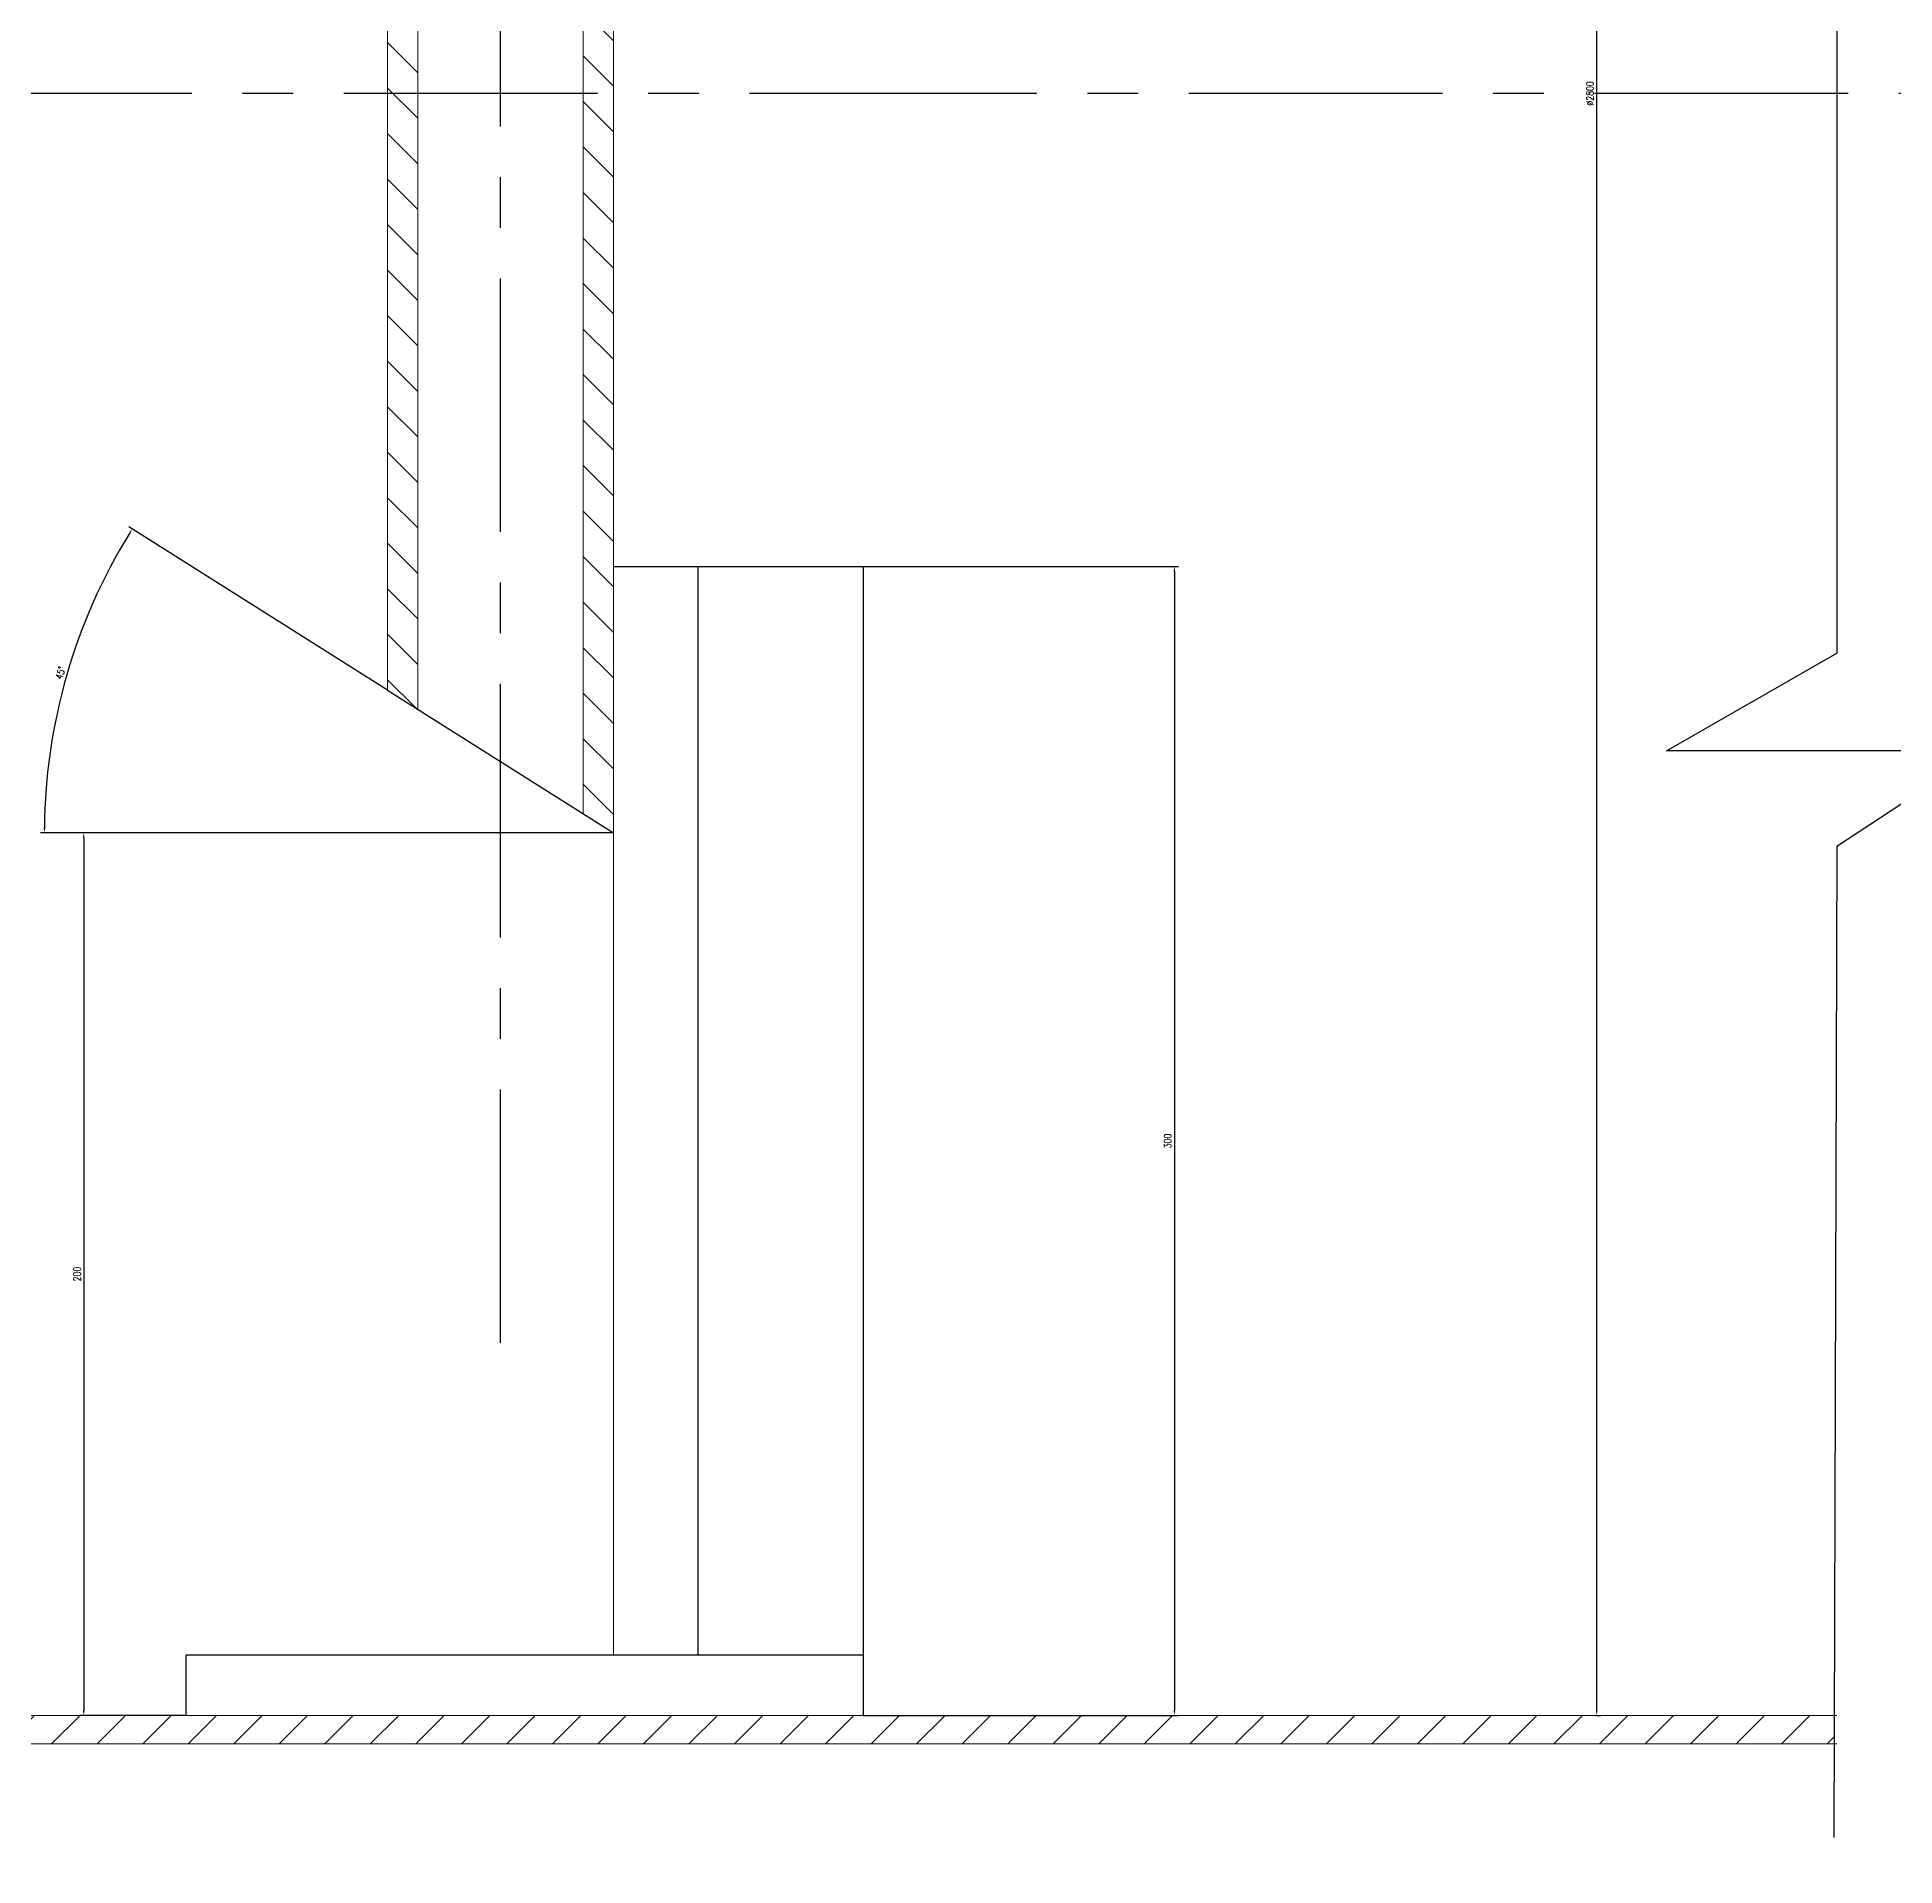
# Model space of a CAD drawing. Header units: millimetres. Extents: x -25 to 7826, y -10 to 13674.
# Drawn here: x 4733 to 5649, y 11392 to 12294 of the extents above; entities that cross this region are included whole.
import ezdxf

# ---------------------------------------------------------------- set-up
doc = ezdxf.new("R2010")
doc.units = ezdxf.units.MM
doc.header["$LTSCALE"] = 10
doc.linetypes.add('CENTER', pattern=[2, 1.25, -0.25, 0.25, -0.25])
for name, color, linetype in [('3中心线层', 1, 'CENTER'), ('5剖面线层', 2, 'Continuous'), ('7标注层', 4, 'Continuous')]:
    doc.layers.add(name, color=color, linetype=linetype)
doc.layers.add('CDR_DWG1', color=4, linetype='Continuous', lineweight=18)
doc.styles.add('TH_GBDIM', font='romans.shx', dxfattribs={"width": 0.8, "bigfont": 'gbcbig.shx'})
doc.dimstyles.new('TH_GBDIM', dxfattribs={"dimtxt": 3.5, "dimasz": 2.5, "dimexe": 2, "dimexo": 0, "dimgap": 1.5, "dimtad": 1, "dimdec": 1, "dimdsep": 46, "dimtxsty": 'TH_GBDIM', "dimcen": 2.5, "dimclrd": 130, "dimclre": 130, "dimclrt": 3, "dimadec": 0, "dimazin": 2, "dimtfac": 0.714286, "dimtdec": 1, "dimtmove": 0, "dimatfit": 3, "dimfxl": 0, "dimtzin": 0, "dimlwd": -1, "dimlwe": -1, "dimarcsym": 0})

# ---------------------------------------------------------------- blocks, each defined once
blk = doc.blocks.new('*D36')
at = {"layer": '7标注层', "color": 130}
for p, q in [((5501.75, 13066.58), (5499.75, 13066.58)), ((5501.75, 13064.08), (5501.75, 11469.08)), ((5501.75, 11466.58), (5503.75, 11466.58))]:
    blk.add_line(p, q, dxfattribs=at)
for points in [[(5501.34, 13064.08), (5502.17, 13064.08), (5501.75, 13066.58)], [(5501.34, 11469.08), (5502.17, 11469.08), (5501.75, 11466.58)]]:
    blk.add_solid(points, dxfattribs=at)
at = {"layer": 'Defpoints', "color": 0}
for p in [(5501.75, 13066.58), (5501.75, 11466.58), (5501.75, 11466.58)]:
    blk.add_point(p, dxfattribs=at)
at = {"layer": '7标注层', "color": 3, "insert": (5498.5, 12266.58), "char_height": 3.5, "attachment_point": 5, "rotation": 90, "style": 'TH_GBDIM'}
blk.add_mtext('%%c2800{}{}', dxfattribs=at)
blk = doc.blocks.new('*D40')
at = {"layer": '7标注层', "color": 130}
for p, q in [((4905.54, 11972.2), (4777.9, 12052.76)), ((4891.99, 11901.94), (4734.29, 11901.94))]:
    blk.add_line(p, q, dxfattribs=at)
blk.add_arc((5016.86, 11901.94), 280.57, 148.25245, 179.48946, dxfattribs=at)
for points in [[(4777.91, 12049.79), (4778.62, 12049.35), (4779.59, 12051.69)], [(4736.72, 11904.44), (4735.88, 11904.44), (4736.29, 11901.94)]]:
    blk.add_solid(points, dxfattribs=at)
at = {"layer": 'Defpoints', "color": 0}
for p in [(4755.82, 12004.79), (4905.54, 11972.2), (4891.99, 11901.94), (5016.86, 11901.94), (5016.86, 11901.94)]:
    blk.add_point(p, dxfattribs=at)
at = {"layer": '7标注层', "color": 3, "insert": (4744.21, 11980.79), "char_height": 3.5, "attachment_point": 5, "rotation": 73.87096, "style": 'TH_GBDIM'}
blk.add_mtext('45%%d{}{}', dxfattribs=at)
blk = doc.blocks.new('*D41')
at = {"layer": '7标注层', "color": 130}
for p, q in [((4954.42, 11901.94), (4753.67, 11901.94)), ((4755.67, 11899.44), (4755.67, 11469.08)), ((4805.94, 11466.58), (4753.67, 11466.58))]:
    blk.add_line(p, q, dxfattribs=at)
for points in [[(4755.26, 11899.44), (4756.09, 11899.44), (4755.67, 11901.94)], [(4755.26, 11469.08), (4756.09, 11469.08), (4755.67, 11466.58)]]:
    blk.add_solid(points, dxfattribs=at)
at = {"layer": 'Defpoints', "color": 0}
for p in [(4954.42, 11901.94), (4755.67, 11466.58), (4805.94, 11466.58)]:
    blk.add_point(p, dxfattribs=at)
at = {"layer": '7标注层', "color": 3, "insert": (4752.42, 11684.26), "char_height": 3.5, "attachment_point": 5, "rotation": 90, "style": 'TH_GBDIM'}
blk.add_mtext('200{}{}', dxfattribs=at)
blk = doc.blocks.new('*D42')
at = {"layer": '7标注层', "color": 130}
for p, q in [((5139.96, 12033.2), (5295.51, 12033.2)), ((5293.51, 12030.7), (5293.51, 11469.08)), ((5139.96, 11466.58), (5295.51, 11466.58))]:
    blk.add_line(p, q, dxfattribs=at)
for points in [[(5293.1, 12030.7), (5293.93, 12030.7), (5293.51, 12033.2)], [(5293.1, 11469.08), (5293.93, 11469.08), (5293.51, 11466.58)]]:
    blk.add_solid(points, dxfattribs=at)
at = {"layer": 'Defpoints', "color": 0}
for p in [(5139.96, 12033.2), (5139.96, 11466.58), (5293.51, 11466.58)]:
    blk.add_point(p, dxfattribs=at)
at = {"layer": '7标注层', "color": 3, "insert": (5290.26, 11749.89), "char_height": 3.5, "attachment_point": 5, "rotation": 90, "style": 'TH_GBDIM'}
blk.add_mtext('300{}{}', dxfattribs=at)
blk = doc.blocks.new('*D48')
at = {"layer": '7标注层', "color": 130}
for p, q in [((2295.72, 12855.47), (2295.72, 10897.91)), ((7678.2, 12266.58), (7678.2, 10897.91)), ((2298.22, 10899.91), (7675.7, 10899.91))]:
    blk.add_line(p, q, dxfattribs=at)
for points in [[(2298.22, 10900.32), (2298.22, 10899.49), (2295.72, 10899.91)], [(7675.7, 10900.32), (7675.7, 10899.49), (7678.2, 10899.91)]]:
    blk.add_solid(points, dxfattribs=at)
at = {"layer": 'Defpoints', "color": 0}
for p in [(2295.72, 12855.47), (7678.2, 12266.58), (7678.2, 10899.91)]:
    blk.add_point(p, dxfattribs=at)
at = {"layer": '7标注层', "color": 3, "insert": (4986.96, 10903.16), "char_height": 3.5, "attachment_point": 5, "style": 'TH_GBDIM'}
blk.add_mtext('9318{}{}', dxfattribs=at)

msp = doc.modelspace()

# ---------------------------------------------------------------- hatches: boundary and pattern name
at = {"layer": '5剖面线层'}
h = msp.add_hatch(dxfattribs=at)
h.set_pattern_fill('ANSI31', color=256, scale=5, angle=90, style=0)
edge = h.paths.add_edge_path()
edge.add_spline(control_points=[(4920.45, 13132.89), (4915.48, 13130.86), (4910.51, 13128.55), (4905.54, 13126.24)], knot_values=[0, 0, 0, 0, 15.394515, 15.394515, 15.394515, 15.394515], degree=3, periodic=0)
edge.add_line((4905.54, 13126.24), (4905.54, 12884.7))
edge.add_line((4905.54, 12884.7), (4920.45, 12884.7))
edge.add_line((4920.45, 12884.7), (4920.45, 13132.89))
edge = h.paths.add_edge_path()
edge.add_spline(control_points=[(5016.86, 13126.24), (5011.88, 13126.5), (5006.9, 13126.76), (5001.95, 13127.22)], knot_values=[99.662854, 99.662854, 99.662854, 99.662854, 114.572897, 114.572897, 114.572897, 114.572897], degree=3, periodic=0)
edge.add_line((5001.95, 13127.22), (5001.95, 12884.7))
edge.add_line((5001.95, 12884.7), (5016.86, 12884.7))
edge.add_line((5016.86, 12884.7), (5016.86, 13126.24))
h.paths.add_polyline_path([(5016.86, 12830.31), (5001.95, 12830.31), (5001.95, 11911.35), (5016.86, 11901.94)])
h.paths.add_polyline_path([(4920.45, 12830.31), (4905.54, 12830.31), (4905.54, 11972.2), (4920.45, 11962.79)])
h = msp.add_hatch(dxfattribs=at)
h.set_pattern_fill('ANSI31', color=256, scale=5, style=0)
h.paths.add_polyline_path([(5618.66, 11452.58), (5618.7, 11466.58), (4986.7, 11466.58), (3037.11, 11466.58), (3037.11, 11452.58), (4986.7, 11452.58)])
h.paths.add_polyline_path([(2955.29, 11452.58), (2955.29, 11466.58), (2839.2, 11466.58), (2839.2, 11452.58)])

# ---------------------------------------------------------------- linework, layer by layer
for p, q in [((5620.2, 12542.6), (5620.2, 11990.57)), ((5016.86, 12033.2), (5139.96, 12033.2)), ((5058.43, 12033.2), (5058.43, 11496.26)), ((5139.96, 12033.2), (5139.96, 11466.58)), ((5536.23, 11942.28), (5620.2, 11990.57)), ((4905.54, 11972.2), (5016.86, 11901.94)), ((5691.56, 11942.28), (5536.23, 11942.28)), ((5620.2, 11895.23), (5691.56, 11942.28)), ((5620.2, 11895.23), (5618.66, 11406.31)), ((5139.96, 11496.26), (4805.94, 11496.26)), ((4805.94, 11496.26), (4805.94, 11466.58))]:
    msp.add_line(p, q)
at = {"layer": '3中心线层', "ltscale": 10}
for p, q in [((4961.2, 11650.33), (4961.2, 13278.33)), ((5208.95, 12266.58), (2343.29, 12266.58)), ((7825.71, 12266.58), (5208.95, 12266.58))]:
    msp.add_line(p, q, dxfattribs=at)
at = {"layer": '7标注层'}
msp.add_line((5016.86, 11901.94), (4891.99, 11901.94), dxfattribs=at)
at = {"layer": 'CDR_DWG1'}
for p, q in [((4905.54, 11972.2), (4905.54, 13171.89)), ((5016.86, 11496.26), (5016.86, 13171.89)), ((4920.45, 11962.79), (4920.45, 13132.89)), ((5001.95, 11911.35), (5001.95, 13127.22)), ((2814.2, 11466.58), (4986.7, 11466.58)), ((4986.7, 11466.58), (5620.2, 11466.58)), ((3037.11, 11452.58), (4986.7, 11452.58)), ((4986.7, 11452.58), (5620.2, 11452.58))]:
    msp.add_line(p, q, dxfattribs=at)

# ---------------------------------------------------------------- dimensions: what is measured, and where the dimension line sits
at = {"layer": '7标注层'}
for base, p1, p2, text, picture, middle in [((5501.75, 11466.58), (5501.75, 13066.58), (5501.75, 11466.58), '%%c2800{}{}', '*D36', (5498.5, 12266.58)), ((5293.51, 11466.58), (5139.96, 12033.2), (5139.96, 11466.58), '300{}{}', '*D42', (5290.26, 11749.89)), ((4755.67, 11466.58), (4954.42, 11901.94), (4805.94, 11466.58), '200{}{}', '*D41', (4752.42, 11684.26))]:
    dim = msp.add_linear_dim(base=base, p1=p1, p2=p2, angle=90, text=text, dimstyle='TH_GBDIM', override={"dimgap": 1.5, "dimtad": 1, "dimjust": 0, "dimdec": 1, "dimlfac": 1, "dimse1": 0, "dimse2": 0, "dimsd1": 0, "dimsd2": 0}, dxfattribs=at)
    dim.commit()
    dim.dimension.update_dxf_attribs({"geometry": picture, "text_midpoint": middle})
dim = msp.add_linear_dim(base=(7678.2, 10899.91), p1=(2295.72, 12855.47), p2=(7678.2, 12266.58), text='9318{}{}', dimstyle='TH_GBDIM', override={"dimgap": 1.5, "dimtad": 1, "dimjust": 0, "dimdec": 1, "dimlfac": 1, "dimse1": 0, "dimse2": 0, "dimsd1": 0, "dimsd2": 0}, dxfattribs=at)
dim.commit()
dim.dimension.update_dxf_attribs({"geometry": '*D48', "text_midpoint": (4986.96, 10903.16)})
dim = msp.add_angular_dim_2l(base=(4755.82, 12004.79), line1=((5016.86, 11901.94), (4891.99, 11901.94)), line2=((4905.54, 11972.2), (5016.86, 11901.94)), text='45%%d{}{}', dimstyle='TH_GBDIM', override={"dimgap": 1.5, "dimtad": 1, "dimjust": 0, "dimse1": 0, "dimse2": 0, "dimsd1": 0, "dimsd2": 0, "dimadec": 0}, dxfattribs=at)
dim.commit()
dim.dimension.update_dxf_attribs({"geometry": '*D40', "text_midpoint": (4744.21, 11980.79)})

doc.saveas('drawing.dxf')
